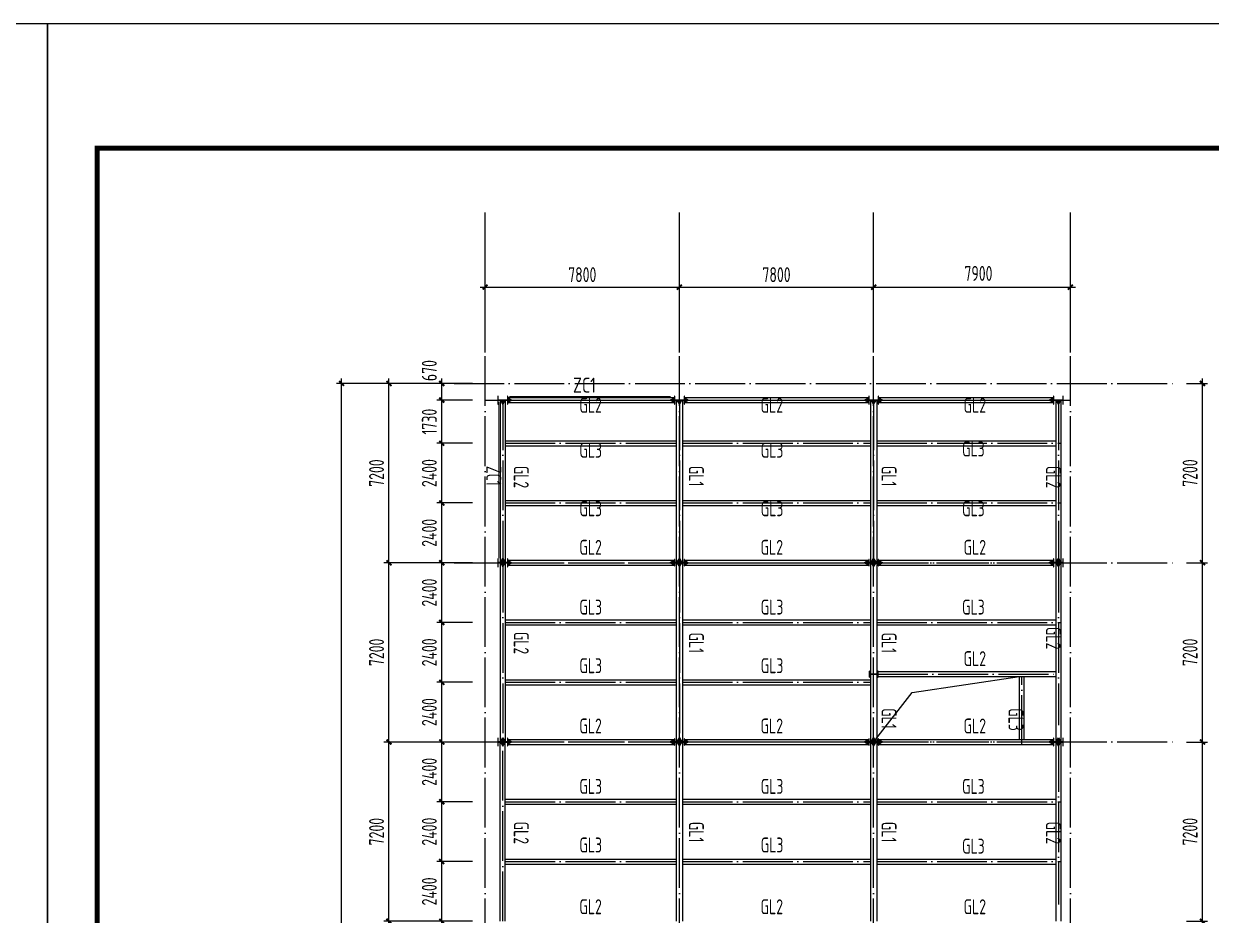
# Model space of a CAD drawing. Extents: x -32169 to 443031, y -120117 to 204739.
# Drawn here: x 215281 to 262960, y -7321 to 28483 of the extents above; entities that cross this region are included whole.
import ezdxf
from ezdxf.enums import TextEntityAlignment as Align

# ---------------------------------------------------------------- set-up
doc = ezdxf.new("R2010")
doc.units = 0
doc.header["$LTSCALE"] = 1000
for name, pattern in [('CONTINOUS', [0]), ('DASHED', [0.75, 0.5, -0.25]), ('DOTE', [2.42, 2, -0.2, 0.02, -0.2])]:
    doc.linetypes.add(name, pattern=pattern)
doc.layers.get('0').update_dxf_attribs({"linetype": 'CONTINUOUS'})
doc.layers.get('Defpoints').update_dxf_attribs({"linetype": 'CONTINUOUS'})
for name, color, linetype in [('_TCH_KEY', 7, 'CONTINUOUS'), ('AXIS', 3, 'CONTINUOUS'), ('BEAM', 4, 'DASHED'), ('DIM', 3, 'CONTINUOUS'), ('DOTE', 1, 'CONTINUOUS'), ('PUB_DIM', 3, 'CONTINUOUS'), ('PUB_TITLE', 3, 'CONTINUOUS'), ('TEXT', 7, 'CONTINUOUS'), ('支撑杆件', 2, 'CONTINUOUS'), ('梁', 4, 'CONTINUOUS'), ('钢柱', 2, 'CONTINUOUS')]:
    doc.layers.add(name, color=color, linetype=linetype)
doc.styles.add('TSSD_Dimension', font='Tssdeng.shx', dxfattribs={"width": 0.7, "bigfont": 'hztxt.shx'})
doc.styles.add('TSSD_Rein', font='Tssdeng.shx', dxfattribs={"width": 0.7, "bigfont": 'hztxt.shx'})
doc.dimstyles.new('TSSD_200_200', dxfattribs={"dimtxt": 600, "dimasz": 200, "dimexe": 200, "dimexo": 500, "dimgap": 200, "dimtad": 1, "dimdec": 0, "dimzin": 0, "dimdsep": 46, "dimtxsty": 'TSSD_Dimension', "dimblk": 'ARCHTICK', "dimblk1": 'ARCHTICK', "dimblk2": 'ARCHTICK', "dimcen": 0, "dimdle": 200, "dimclrt": 7, "dimadec": 0, "dimazin": 0, "dimtfac": 1, "dimtdec": 0, "dimtix": 1, "dimtmove": 2, "dimatfit": 3, "dimfxl": 1, "dimtolj": 1, "dimtzin": 0, "dimarcsym": 0})

# ---------------------------------------------------------------- blocks, each defined once
blk = doc.blocks.new('_ArchTick')
at = {"color": 0, "linetype": 'ByBlock', "const_width": 0.4}
blk.add_lwpolyline([(-0.5, -0.5), (0.5, 0.5)], dxfattribs=at)
blk = doc.blocks.new('*D532')
at = {"layer": 'Defpoints', "color": 0}
for p in [(241605, 17906), (233805, 15277), (241605, 15277)]:
    blk.add_point(p, dxfattribs=at)
at = {"layer": 'DIM', "color": 0, "lineweight": -2}
for p, q in [((233605, 17906), (241805, 17906)), ((233805, 15777), (233805, 18106)), ((241605, 15777), (241605, 18106))]:
    blk.add_line(p, q, dxfattribs=at)
at = {"layer": 'DIM', "color": 0, "lineweight": -2, "xscale": 200, "yscale": 200, "zscale": 200, "rotation": 180}
blk.add_blockref('_ArchTick', (233805, 17906), dxfattribs=at)
at = {"layer": 'DIM', "color": 0, "lineweight": -2, "xscale": 200, "yscale": 200, "zscale": 200}
blk.add_blockref('_ArchTick', (241605, 17906), dxfattribs=at)
at = {"layer": 'DIM', "color": 7, "insert": (237705, 18406), "char_height": 600, "attachment_point": 5, "style": 'TSSD_Dimension'}
blk.add_mtext('\\A1;7800', dxfattribs=at)
blk = doc.blocks.new('*D533')
at = {"layer": 'Defpoints', "color": 0}
for p in [(249405, 17906), (241605, 15277), (249405, 15277)]:
    blk.add_point(p, dxfattribs=at)
at = {"layer": 'DIM', "color": 0, "lineweight": -2}
for p, q in [((241405, 17906), (249605, 17906)), ((241605, 15777), (241605, 18106)), ((249405, 15777), (249405, 18106))]:
    blk.add_line(p, q, dxfattribs=at)
at = {"layer": 'DIM', "color": 0, "lineweight": -2, "xscale": 200, "yscale": 200, "zscale": 200, "rotation": 180}
blk.add_blockref('_ArchTick', (241605, 17906), dxfattribs=at)
at = {"layer": 'DIM', "color": 0, "lineweight": -2, "xscale": 200, "yscale": 200, "zscale": 200}
blk.add_blockref('_ArchTick', (249405, 17906), dxfattribs=at)
at = {"layer": 'DIM', "color": 7, "insert": (245505, 18406), "char_height": 600, "attachment_point": 5, "style": 'TSSD_Dimension'}
blk.add_mtext('\\A1;7800', dxfattribs=at)
blk = doc.blocks.new('*D534')
at = {"layer": 'Defpoints', "color": 0}
for p in [(257305, 17906), (249405, 15277), (257305, 15277)]:
    blk.add_point(p, dxfattribs=at)
at = {"layer": 'DIM', "color": 0, "lineweight": -2}
for p, q in [((249205, 17906), (257505, 17906)), ((249405, 15777), (249405, 18106)), ((257305, 15777), (257305, 18106))]:
    blk.add_line(p, q, dxfattribs=at)
at = {"layer": 'DIM', "color": 0, "lineweight": -2, "xscale": 200, "yscale": 200, "zscale": 200, "rotation": 180}
blk.add_blockref('_ArchTick', (249405, 17906), dxfattribs=at)
at = {"layer": 'DIM', "color": 0, "lineweight": -2, "xscale": 200, "yscale": 200, "zscale": 200}
blk.add_blockref('_ArchTick', (257305, 17906), dxfattribs=at)
at = {"layer": 'DIM', "color": 7, "insert": (253613, 18456), "char_height": 600, "attachment_point": 5, "style": 'TSSD_Dimension'}
blk.add_mtext('\\A1;7900', dxfattribs=at)
blk = doc.blocks.new('*D546')
at = {"layer": 'Defpoints', "color": 0}
for p in [(229945, -363), (232565, -363), (232565, -7563)]:
    blk.add_point(p, dxfattribs=at)
at = {"layer": 'DIM', "color": 0, "lineweight": -2}
for p, q in [((232065, -363), (229745, -363)), ((229945, -7763), (229945, -163)), ((232065, -7563), (229745, -7563))]:
    blk.add_line(p, q, dxfattribs=at)
at = {"layer": 'DIM', "color": 0, "lineweight": -2, "xscale": 200, "yscale": 200, "zscale": 200}
for p, rotation in [((229945, -363), 90), ((229945, -7563), 270)]:
    blk.add_blockref('_ArchTick', p, dxfattribs=dict(at, rotation=rotation))
at = {"layer": 'DIM', "color": 7, "insert": (229445, -3963), "char_height": 600, "attachment_point": 5, "rotation": 90, "style": 'TSSD_Dimension'}
blk.add_mtext('\\A1;7200', dxfattribs=at)
blk = doc.blocks.new('*D547')
at = {"layer": 'Defpoints', "color": 0}
for p in [(229945, 6837), (232565, 6837), (232565, -363)]:
    blk.add_point(p, dxfattribs=at)
at = {"layer": 'DIM', "color": 0, "lineweight": -2}
for p, q in [((232065, 6837), (229745, 6837)), ((229945, -563), (229945, 7037)), ((232065, -363), (229745, -363))]:
    blk.add_line(p, q, dxfattribs=at)
at = {"layer": 'DIM', "color": 0, "lineweight": -2, "xscale": 200, "yscale": 200, "zscale": 200}
for p, rotation in [((229945, 6837), 90), ((229945, -363), 270)]:
    blk.add_blockref('_ArchTick', p, dxfattribs=dict(at, rotation=rotation))
at = {"layer": 'DIM', "color": 7, "insert": (229445, 3237), "char_height": 600, "attachment_point": 5, "rotation": 90, "style": 'TSSD_Dimension'}
blk.add_mtext('\\A1;7200', dxfattribs=at)
blk = doc.blocks.new('*D548')
at = {"layer": 'Defpoints', "color": 0}
for p in [(229945, 14037), (232565, 14037), (232565, 6837)]:
    blk.add_point(p, dxfattribs=at)
at = {"layer": 'DIM', "color": 0, "lineweight": -2}
for p, q in [((232065, 14037), (229745, 14037)), ((229945, 6637), (229945, 14237)), ((232065, 6837), (229745, 6837))]:
    blk.add_line(p, q, dxfattribs=at)
at = {"layer": 'DIM', "color": 0, "lineweight": -2, "xscale": 200, "yscale": 200, "zscale": 200}
for p, rotation in [((229945, 14037), 90), ((229945, 6837), 270)]:
    blk.add_blockref('_ArchTick', p, dxfattribs=dict(at, rotation=rotation))
at = {"layer": 'DIM', "color": 7, "insert": (229445, 10437), "char_height": 600, "attachment_point": 5, "rotation": 90, "style": 'TSSD_Dimension'}
blk.add_mtext('\\A1;7200', dxfattribs=at)
blk = doc.blocks.new('*D561')
at = {"layer": 'Defpoints', "color": 0}
for p in [(261469, -363), (262610, -363), (261469, -7563)]:
    blk.add_point(p, dxfattribs=at)
at = {"layer": 'DIM', "color": 0, "lineweight": -2}
for p, q in [((261969, -363), (262810, -363)), ((262610, -7763), (262610, -163)), ((261969, -7563), (262810, -7563))]:
    blk.add_line(p, q, dxfattribs=at)
at = {"layer": 'DIM', "color": 0, "lineweight": -2, "xscale": 200, "yscale": 200, "zscale": 200}
for p, rotation in [((262610, -363), 90), ((262610, -7563), 270)]:
    blk.add_blockref('_ArchTick', p, dxfattribs=dict(at, rotation=rotation))
at = {"layer": 'DIM', "color": 7, "insert": (262110, -3963), "char_height": 600, "attachment_point": 5, "rotation": 90, "style": 'TSSD_Dimension'}
blk.add_mtext('\\A1;7200', dxfattribs=at)
blk = doc.blocks.new('*D562')
at = {"layer": 'Defpoints', "color": 0}
for p in [(261469, 6837), (262610, 6837), (261469, -363)]:
    blk.add_point(p, dxfattribs=at)
at = {"layer": 'DIM', "color": 0, "lineweight": -2}
for p, q in [((261969, 6837), (262810, 6837)), ((262610, -563), (262610, 7037)), ((261969, -363), (262810, -363))]:
    blk.add_line(p, q, dxfattribs=at)
at = {"layer": 'DIM', "color": 0, "lineweight": -2, "xscale": 200, "yscale": 200, "zscale": 200}
for p, rotation in [((262610, 6837), 90), ((262610, -363), 270)]:
    blk.add_blockref('_ArchTick', p, dxfattribs=dict(at, rotation=rotation))
at = {"layer": 'DIM', "color": 7, "insert": (262110, 3237), "char_height": 600, "attachment_point": 5, "rotation": 90, "style": 'TSSD_Dimension'}
blk.add_mtext('\\A1;7200', dxfattribs=at)
blk = doc.blocks.new('*D563')
at = {"layer": 'Defpoints', "color": 0}
for p in [(261469, 14037), (262610, 14037), (261469, 6837)]:
    blk.add_point(p, dxfattribs=at)
at = {"layer": 'DIM', "color": 0, "lineweight": -2}
for p, q in [((261969, 14037), (262810, 14037)), ((262610, 6637), (262610, 14237)), ((261969, 6837), (262810, 6837))]:
    blk.add_line(p, q, dxfattribs=at)
at = {"layer": 'DIM', "color": 0, "lineweight": -2, "xscale": 200, "yscale": 200, "zscale": 200}
for p, rotation in [((262610, 14037), 90), ((262610, 6837), 270)]:
    blk.add_blockref('_ArchTick', p, dxfattribs=dict(at, rotation=rotation))
at = {"layer": 'DIM', "color": 7, "insert": (262110, 10437), "char_height": 600, "attachment_point": 5, "rotation": 90, "style": 'TSSD_Dimension'}
blk.add_mtext('\\A1;7200', dxfattribs=at)
blk = doc.blocks.new('*D565')
at = {"layer": 'Defpoints', "color": 0}
for p in [(228041, 14037), (231965, 14037), (231965, -93963)]:
    blk.add_point(p, dxfattribs=at)
at = {"layer": 'DIM', "color": 0, "lineweight": -2}
for p, q in [((231465, 14037), (227841, 14037)), ((228041, -94163), (228041, 14237)), ((231465, -93963), (227841, -93963))]:
    blk.add_line(p, q, dxfattribs=at)
at = {"layer": 'DIM', "color": 0, "lineweight": -2, "xscale": 200, "yscale": 200, "zscale": 200}
for p, rotation in [((228041, 14037), 90), ((228041, -93963), 270)]:
    blk.add_blockref('_ArchTick', p, dxfattribs=dict(at, rotation=rotation))
at = {"layer": 'DIM', "color": 7, "insert": (227541, -39963), "char_height": 600, "attachment_point": 5, "rotation": 90, "style": 'TSSD_Dimension'}
blk.add_mtext('\\A1;108000', dxfattribs=at)
blk = doc.blocks.new('刚接')
at = {"layer": 'BEAM', "linetype": 'CONTINOUS'}
h = blk.add_hatch(color=256, dxfattribs=at)
h.paths.add_polyline_path([(195, 0), (0, 0), (0, 112)])
h.paths.add_polyline_path([(0, 0), (195, 0), (0, -112)])
blk.add_lwpolyline([(195, 0), (0, -112), (0, 112)], close=True, dxfattribs=at)
blk = doc.blocks.new('*D970')
at = {"layer": 'Defpoints', "color": 0}
for p in [(232065, -363), (233805, -363), (233805, -2763)]:
    blk.add_point(p, dxfattribs=at)
at = {"layer": 'DIM', "color": 0, "lineweight": -2}
for p, q in [((233305, -363), (231865, -363)), ((232065, -2963), (232065, -163)), ((233305, -2763), (231865, -2763))]:
    blk.add_line(p, q, dxfattribs=at)
at = {"layer": 'DIM', "color": 0, "lineweight": -2, "xscale": 200, "yscale": 200, "zscale": 200}
for p, rotation in [((232065, -363), 90), ((232065, -2763), 270)]:
    blk.add_blockref('_ArchTick', p, dxfattribs=dict(at, rotation=rotation))
at = {"layer": 'DIM', "color": 7, "insert": (231565, -1563), "char_height": 600, "attachment_point": 5, "rotation": 90, "style": 'TSSD_Dimension'}
blk.add_mtext('\\A1;2400', dxfattribs=at)
blk = doc.blocks.new('*D971')
at = {"layer": 'Defpoints', "color": 0}
for p in [(232065, 6837), (233805, 6837), (233805, 4437)]:
    blk.add_point(p, dxfattribs=at)
at = {"layer": 'DIM', "color": 0, "lineweight": -2}
for p, q in [((233305, 6837), (231865, 6837)), ((232065, 4237), (232065, 7037)), ((233305, 4437), (231865, 4437))]:
    blk.add_line(p, q, dxfattribs=at)
at = {"layer": 'DIM', "color": 0, "lineweight": -2, "xscale": 200, "yscale": 200, "zscale": 200}
for p, rotation in [((232065, 6837), 90), ((232065, 4437), 270)]:
    blk.add_blockref('_ArchTick', p, dxfattribs=dict(at, rotation=rotation))
at = {"layer": 'DIM', "color": 7, "insert": (231565, 5637), "char_height": 600, "attachment_point": 5, "rotation": 90, "style": 'TSSD_Dimension'}
blk.add_mtext('\\A1;2400', dxfattribs=at)
blk = doc.blocks.new('*D972')
at = {"layer": 'Defpoints', "color": 0}
for p in [(232065, 14037), (233805, 14037), (233805, 13367)]:
    blk.add_point(p, dxfattribs=at)
at = {"layer": 'DIM', "color": 0, "lineweight": -2}
for p, q in [((233305, 14037), (231865, 14037)), ((232065, 13167), (232065, 14237)), ((233305, 13367), (231865, 13367))]:
    blk.add_line(p, q, dxfattribs=at)
at = {"layer": 'DIM', "color": 0, "lineweight": -2, "xscale": 200, "yscale": 200, "zscale": 200}
for p, rotation in [((232065, 14037), 90), ((232065, 13367), 270)]:
    blk.add_blockref('_ArchTick', p, dxfattribs=dict(at, rotation=rotation))
at = {"layer": 'DIM', "color": 7, "insert": (231565, 14554), "char_height": 600, "attachment_point": 5, "rotation": 90, "style": 'TSSD_Dimension'}
blk.add_mtext('\\A1;670', dxfattribs=at)
blk = doc.blocks.new('*D973')
at = {"layer": 'Defpoints', "color": 0}
for p in [(232065, 13367), (233805, 13367), (233805, 11637)]:
    blk.add_point(p, dxfattribs=at)
at = {"layer": 'DIM', "color": 0, "lineweight": -2}
for p, q in [((233305, 13367), (231865, 13367)), ((232065, 11437), (232065, 13567)), ((233305, 11637), (231865, 11637))]:
    blk.add_line(p, q, dxfattribs=at)
at = {"layer": 'DIM', "color": 0, "lineweight": -2, "xscale": 200, "yscale": 200, "zscale": 200}
for p, rotation in [((232065, 13367), 90), ((232065, 11637), 270)]:
    blk.add_blockref('_ArchTick', p, dxfattribs=dict(at, rotation=rotation))
at = {"layer": 'DIM', "color": 7, "insert": (231565, 12502), "char_height": 600, "attachment_point": 5, "rotation": 90, "style": 'TSSD_Dimension'}
blk.add_mtext('\\A1;1730', dxfattribs=at)
blk = doc.blocks.new('*D974')
at = {"layer": 'Defpoints', "color": 0}
for p in [(232065, 11637), (233805, 11637), (233805, 9237)]:
    blk.add_point(p, dxfattribs=at)
at = {"layer": 'DIM', "color": 0, "lineweight": -2}
for p, q in [((233305, 11637), (231865, 11637)), ((232065, 9037), (232065, 11837)), ((233305, 9237), (231865, 9237))]:
    blk.add_line(p, q, dxfattribs=at)
at = {"layer": 'DIM', "color": 0, "lineweight": -2, "xscale": 200, "yscale": 200, "zscale": 200}
for p, rotation in [((232065, 11637), 90), ((232065, 9237), 270)]:
    blk.add_blockref('_ArchTick', p, dxfattribs=dict(at, rotation=rotation))
at = {"layer": 'DIM', "color": 7, "insert": (231565, 10437), "char_height": 600, "attachment_point": 5, "rotation": 90, "style": 'TSSD_Dimension'}
blk.add_mtext('\\A1;2400', dxfattribs=at)
blk = doc.blocks.new('*D975')
at = {"layer": 'Defpoints', "color": 0}
for p in [(232065, 9237), (233805, 9237), (233805, 6837)]:
    blk.add_point(p, dxfattribs=at)
at = {"layer": 'DIM', "color": 0, "lineweight": -2}
for p, q in [((233305, 9237), (231865, 9237)), ((232065, 6637), (232065, 9437)), ((233305, 6837), (231865, 6837))]:
    blk.add_line(p, q, dxfattribs=at)
at = {"layer": 'DIM', "color": 0, "lineweight": -2, "xscale": 200, "yscale": 200, "zscale": 200}
for p, rotation in [((232065, 9237), 90), ((232065, 6837), 270)]:
    blk.add_blockref('_ArchTick', p, dxfattribs=dict(at, rotation=rotation))
at = {"layer": 'DIM', "color": 7, "insert": (231565, 8037), "char_height": 600, "attachment_point": 5, "rotation": 90, "style": 'TSSD_Dimension'}
blk.add_mtext('\\A1;2400', dxfattribs=at)
blk = doc.blocks.new('*D976')
at = {"layer": 'Defpoints', "color": 0}
for p in [(232065, 4437), (233805, 4437), (233805, 2037)]:
    blk.add_point(p, dxfattribs=at)
at = {"layer": 'DIM', "color": 0, "lineweight": -2}
for p, q in [((233305, 4437), (231865, 4437)), ((232065, 1837), (232065, 4637)), ((233305, 2037), (231865, 2037))]:
    blk.add_line(p, q, dxfattribs=at)
at = {"layer": 'DIM', "color": 0, "lineweight": -2, "xscale": 200, "yscale": 200, "zscale": 200}
for p, rotation in [((232065, 4437), 90), ((232065, 2037), 270)]:
    blk.add_blockref('_ArchTick', p, dxfattribs=dict(at, rotation=rotation))
at = {"layer": 'DIM', "color": 7, "insert": (231565, 3237), "char_height": 600, "attachment_point": 5, "rotation": 90, "style": 'TSSD_Dimension'}
blk.add_mtext('\\A1;2400', dxfattribs=at)
blk = doc.blocks.new('*D977')
at = {"layer": 'Defpoints', "color": 0}
for p in [(232065, 2037), (233805, 2037), (233805, -363)]:
    blk.add_point(p, dxfattribs=at)
at = {"layer": 'DIM', "color": 0, "lineweight": -2}
for p, q in [((233305, 2037), (231865, 2037)), ((232065, -563), (232065, 2237)), ((233305, -363), (231865, -363))]:
    blk.add_line(p, q, dxfattribs=at)
at = {"layer": 'DIM', "color": 0, "lineweight": -2, "xscale": 200, "yscale": 200, "zscale": 200}
for p, rotation in [((232065, 2037), 90), ((232065, -363), 270)]:
    blk.add_blockref('_ArchTick', p, dxfattribs=dict(at, rotation=rotation))
at = {"layer": 'DIM', "color": 7, "insert": (231565, 837), "char_height": 600, "attachment_point": 5, "rotation": 90, "style": 'TSSD_Dimension'}
blk.add_mtext('\\A1;2400', dxfattribs=at)
blk = doc.blocks.new('*D978')
at = {"layer": 'Defpoints', "color": 0}
for p in [(232065, -2763), (233805, -2763), (233805, -5163)]:
    blk.add_point(p, dxfattribs=at)
at = {"layer": 'DIM', "color": 0, "lineweight": -2}
for p, q in [((233305, -2763), (231865, -2763)), ((232065, -5363), (232065, -2563)), ((233305, -5163), (231865, -5163))]:
    blk.add_line(p, q, dxfattribs=at)
at = {"layer": 'DIM', "color": 0, "lineweight": -2, "xscale": 200, "yscale": 200, "zscale": 200}
for p, rotation in [((232065, -2763), 90), ((232065, -5163), 270)]:
    blk.add_blockref('_ArchTick', p, dxfattribs=dict(at, rotation=rotation))
at = {"layer": 'DIM', "color": 7, "insert": (231565, -3963), "char_height": 600, "attachment_point": 5, "rotation": 90, "style": 'TSSD_Dimension'}
blk.add_mtext('\\A1;2400', dxfattribs=at)
blk = doc.blocks.new('*D979')
at = {"layer": 'Defpoints', "color": 0}
for p in [(232065, -5163), (233805, -5163), (233805, -7563)]:
    blk.add_point(p, dxfattribs=at)
at = {"layer": 'DIM', "color": 0, "lineweight": -2}
for p, q in [((233305, -5163), (231865, -5163)), ((232065, -7763), (232065, -4963)), ((233305, -7563), (231865, -7563))]:
    blk.add_line(p, q, dxfattribs=at)
at = {"layer": 'DIM', "color": 0, "lineweight": -2, "xscale": 200, "yscale": 200, "zscale": 200}
for p, rotation in [((232065, -5163), 90), ((232065, -7563), 270)]:
    blk.add_blockref('_ArchTick', p, dxfattribs=dict(at, rotation=rotation))
at = {"layer": 'DIM', "color": 7, "insert": (231565, -6363), "char_height": 600, "attachment_point": 5, "rotation": 90, "style": 'TSSD_Dimension'}
blk.add_mtext('\\A1;2400', dxfattribs=at)
blk = doc.blocks.new('A$C13C6438E')
at = {"layer": 'TEXT', "style": 'TSSD_Dimension', "width": 0.8}
blk.add_text('ZC1', height=600, dxfattribs=at).set_placement((-1842, -719))

msp = doc.modelspace()

# ---------------------------------------------------------------- linework, layer by layer
at = {"layer": '_TCH_KEY'}
msp.add_line((234715.24457, 13367.3647), (241405.24457, 13367.3647), dxfattribs=at)
at = {"layer": 'AXIS'}
for p, q in [((233805.24457, 15277.3647), (233805.24457, 20906.3941)), ((241605.24457, 15277.3647), (241605.24457, 20906.3941)), ((249405.24457, 15277.3647), (249405.24457, 20906.3941)), ((257305.24457, 15277.3647), (257305.24457, 20906.3941))]:
    msp.add_line(p, q, dxfattribs=at)
at = {"layer": 'DOTE', "linetype": 'DOTE'}
for p, q in [((233805.24457, -95762.90283), (233805.24457, 15277.3647)), ((241605.24457, -95762.90283), (241605.24457, 15277.3647)), ((249405.24457, -95762.90283), (249405.24457, 15277.3647)), ((257305.24457, -95762.90283), (257305.24457, 15277.3647)), ((232565.24457, 14037.3647), (261469.06221, 14037.3647)), ((233805.24457, 13367.3647), (257305.24457, 13367.3647)), ((234515.24457, 13363.3647), (234515.24457, 6841.3647)), ((234715.24457, 13367.3647), (241405.24457, 13367.3647)), ((241605.24457, 13363.3647), (241605.24457, 6841.3647)), ((241805.24457, 13367.3647), (249205.24457, 13367.3647)), ((249405.24457, 13363.3647), (249405.24457, 6841.3647)), ((249605.24457, 13367.3647), (256620.70192, 13367.3647)), ((256820.70192, 13363.3647), (256820.70192, 6841.3647)), ((234615.24457, 11637.3647), (241475.24457, 11637.3647)), ((241735.24457, 11637.3647), (249275.24457, 11637.3647)), ((249535.24457, 11637.3647), (256920.70192, 11637.3647)), ((234615.24457, 9237.3647), (241475.24457, 9237.3647)), ((241735.24457, 9237.3647), (249275.24457, 9237.3647)), ((249535.24457, 9237.3647), (256920.70192, 9237.3647)), ((232565.24457, 6837.3647), (261469.06221, 6837.3647)), ((234515.24457, 6833.3647), (234515.24457, -358.6353)), ((234715.24457, 6837.3647), (241405.24457, 6837.3647)), ((241605.24457, 6833.3647), (241605.24457, -358.6353)), ((241805.24457, 6837.3647), (249205.24457, 6837.3647)), ((249605.24457, 6837.3647), (256620.70192, 6837.3647)), ((256820.70192, 6833.3647), (256820.70192, 311.3647)), ((234615.24457, 4437.3647), (241475.24457, 4437.3647)), ((241735.24457, 4437.3647), (249275.24457, 4437.3647)), ((249535.24457, 4437.3647), (256920.70192, 4437.3647)), ((234615.24457, 2037.3647), (241475.24457, 2037.3647)), ((241735.24457, 2037.3647), (249275.24457, 2037.3647)), ((249580.24457, 2362.36447), (256720.70192, 2362.36447)), ((255355.24457, -487.6353), (255355.24457, 2262.36447)), ((232565.24457, -362.6353), (261469.06221, -362.6353)), ((234515.24457, -7558.6353), (234515.24457, -366.6353)), ((234715.24457, -362.6353), (241405.24457, -362.6353)), ((241805.24457, -362.6353), (249205.24457, -362.6353)), ((249605.24457, -362.6353), (256620.70192, -362.6353)), ((256820.70192, -366.6353), (256820.70192, -6888.6353)), ((234615.24457, -2762.6353), (241475.24457, -2762.6353)), ((241735.24457, -2762.6353), (249275.24457, -2762.6353)), ((249535.24457, -2762.6353), (256920.70192, -2762.6353)), ((234615.24457, -5162.6353), (241475.24457, -5162.6353)), ((241735.24457, -5162.6353), (249275.24457, -5162.6353)), ((249535.24457, -5162.6353), (256920.70192, -5162.6353))]:
    msp.add_line(p, q, dxfattribs=at)
at = {"layer": 'PUB_TITLE'}
for points in [[(132230.54765, -120116.90179), (216230.54765, -120116.90179), (216230.54765, 28483.09821), (132230.54765, 28483.09821)], [(216230.54765, -120116.90179), (300230.54765, -120116.90179), (300230.54765, 28483.09821), (216230.54765, 28483.09821)]]:
    msp.add_lwpolyline(points, close=True, dxfattribs=at)
at = {"layer": 'PUB_TITLE', "const_width": 200}
msp.add_lwpolyline([(218230.54765, -118116.90179), (298230.54765, -118116.90179), (298230.54765, 23483.09821), (218230.54765, 23483.09821)], close=True, dxfattribs=at)
at = {"layer": 'TEXT'}
for p, q in [((250957.71611, 1624.89797), (255255.24457, 2262.36447)), ((249405.24457, -366.6353), (250957.71611, 1624.89797))]:
    msp.add_line(p, q, dxfattribs=at)
at = {"layer": '支撑杆件', "color": 6, "linetype": 'ByBlock', "const_width": 40}
for points in [[(234775.90141, 13515.28751), (241251.22335, 13515.28751)], [(234353.17183, 13287.83855), (234353.17183, 7010.58883)]]:
    msp.add_lwpolyline(points, dxfattribs=at)
at = {"layer": '梁'}
for p, q in [((234415.24457, 13363.3647), (234415.24457, 6841.3647)), ((234615.24457, 13363.3647), (234615.24457, 6841.3647)), ((234715.24457, 13467.3647), (241405.24457, 13467.3647)), ((241475.24457, 13371.3647), (241475.24457, 6841.3647)), ((241735.24457, 13371.3647), (241735.24457, 6841.3647)), ((241805.24457, 13467.3647), (249205.24457, 13467.3647)), ((249275.24457, 13371.3647), (249275.24457, 6841.3647)), ((249535.24457, 13371.3647), (249535.24457, 6841.3647)), ((249605.24457, 13467.3647), (256620.70192, 13467.3647)), ((256720.70192, 13363.3647), (256720.70192, 6841.3647)), ((256920.70192, 13363.3647), (256920.70192, 6841.3647)), ((234715.24457, 13267.3647), (241405.24457, 13267.3647)), ((241805.24457, 13267.3647), (249205.24457, 13267.3647)), ((249605.24457, 13267.3647), (256620.70192, 13267.3647)), ((234615.24457, 11737.3647), (241475.24457, 11737.3647)), ((234615.24457, 11537.3647), (241475.24457, 11537.3647)), ((241735.24457, 11737.3647), (249275.24457, 11737.3647)), ((241735.24457, 11537.3647), (249275.24457, 11537.3647)), ((249535.24457, 11737.3647), (256720.70192, 11737.3647)), ((249535.24457, 11537.3647), (256720.70192, 11537.3647)), ((234615.24457, 9337.3647), (241475.24457, 9337.3647)), ((234615.24457, 9137.3647), (241475.24457, 9137.3647)), ((241735.24457, 9337.3647), (249275.24457, 9337.3647)), ((241735.24457, 9137.3647), (249275.24457, 9137.3647)), ((249535.24457, 9337.3647), (256720.70192, 9337.3647)), ((249535.24457, 9137.3647), (256720.70192, 9137.3647)), ((234415.24457, 6833.3647), (234415.24457, -358.6353)), ((234615.24457, 6833.3647), (234615.24457, -358.6353)), ((234715.24457, 6937.3647), (241405.24457, 6937.3647)), ((234715.24457, 6737.3647), (241405.24457, 6737.3647)), ((241475.24457, 6833.3647), (241475.24457, -358.6353)), ((241735.24457, 6833.3647), (241735.24457, -358.6353)), ((241805.24457, 6937.3647), (249205.24457, 6937.3647)), ((241805.24457, 6737.3647), (249205.24457, 6737.3647)), ((249275.24457, 6833.3647), (249275.24457, 2366.36447)), ((249535.24457, 6833.3647), (249535.24457, 2366.36447)), ((249605.24457, 6937.3647), (256620.70192, 6937.3647)), ((249605.24457, 6737.3647), (256620.70192, 6737.3647)), ((256720.70192, 6833.3647), (256720.70192, -358.6353)), ((256920.70192, 6833.3647), (256920.70192, -358.6353)), ((234615.24457, 4537.3647), (241475.24457, 4537.3647)), ((234615.24457, 4337.3647), (241475.24457, 4337.3647)), ((241735.24457, 4537.3647), (249275.24457, 4537.3647)), ((241735.24457, 4337.3647), (249275.24457, 4337.3647)), ((249535.24457, 4537.3647), (256720.70192, 4537.3647)), ((249535.24457, 4337.3647), (256720.70192, 4337.3647)), ((249580.24457, 2462.36447), (256720.70192, 2462.36447)), ((234615.24457, 2137.3647), (241475.24457, 2137.3647)), ((234615.24457, 1937.3647), (241475.24457, 1937.3647)), ((241735.24457, 2137.3647), (249275.24457, 2137.3647)), ((241735.24457, 1937.3647), (249275.24457, 1937.3647)), ((249275.24457, 2358.36447), (249275.24457, -358.6353)), ((249535.24457, 2358.36447), (249535.24457, -358.6353)), ((249580.24457, 2262.36447), (256720.70192, 2262.36447)), ((255255.24457, -262.6353), (255255.24457, 2262.36447)), ((255455.24457, -262.6353), (255455.24457, 2262.36447)), ((234415.24457, -7558.6353), (234415.24457, -366.6353)), ((234615.24457, -7558.6353), (234615.24457, -366.6353)), ((234715.24457, -262.6353), (241405.24457, -262.6353)), ((234715.24457, -462.6353), (241405.24457, -462.6353)), ((241475.24457, -366.6353), (241475.24457, -7558.6353)), ((241735.24457, -366.6353), (241735.24457, -7558.6353)), ((241805.24457, -262.6353), (249205.24457, -262.6353)), ((241805.24457, -462.6353), (249205.24457, -462.6353)), ((249275.24457, -366.6353), (249275.24457, -7558.6353)), ((249535.24457, -366.6353), (249535.24457, -7558.6353)), ((249605.24457, -262.6353), (256620.70192, -262.6353)), ((249605.24457, -462.6353), (256620.70192, -462.6353)), ((256720.70192, -366.6353), (256720.70192, -7558.6353)), ((256920.70192, -366.6353), (256920.70192, -7558.6353)), ((234615.24457, -2662.6353), (241475.24457, -2662.6353)), ((241735.24457, -2662.6353), (249275.24457, -2662.6353)), ((249535.24457, -2662.6353), (256720.70192, -2662.6353)), ((234615.24457, -2862.6353), (241475.24457, -2862.6353)), ((241735.24457, -2862.6353), (249275.24457, -2862.6353)), ((249535.24457, -2862.6353), (256720.70192, -2862.6353)), ((234615.24457, -5062.6353), (241475.24457, -5062.6353)), ((241735.24457, -5062.6353), (249275.24457, -5062.6353)), ((249535.24457, -5062.6353), (256720.70192, -5062.6353)), ((234615.24457, -5262.6353), (241475.24457, -5262.6353)), ((241735.24457, -5262.6353), (249275.24457, -5262.6353)), ((249535.24457, -5262.6353), (256720.70192, -5262.6353))]:
    msp.add_line(p, q, dxfattribs=at)
at = {"layer": '钢柱'}
for points in [[(234715.24457, 13207.3647), (234715.24457, 13527.3647), (234701.24457, 13527.3647), (234701.24457, 13371.3647), (234329.24457, 13371.3647), (234329.24457, 13527.3647), (234315.24457, 13527.3647), (234315.24457, 13207.3647), (234329.24457, 13207.3647), (234329.24457, 13363.3647), (234701.24457, 13363.3647), (234701.24457, 13207.3647)], [(241805.24457, 13207.3647), (241805.24457, 13527.3647), (241791.24457, 13527.3647), (241791.24457, 13371.3647), (241419.24457, 13371.3647), (241419.24457, 13527.3647), (241405.24457, 13527.3647), (241405.24457, 13207.3647), (241419.24457, 13207.3647), (241419.24457, 13363.3647), (241791.24457, 13363.3647), (241791.24457, 13207.3647)], [(249605.24457, 13207.3647), (249605.24457, 13527.3647), (249591.24457, 13527.3647), (249591.24457, 13371.3647), (249219.24457, 13371.3647), (249219.24457, 13527.3647), (249205.24457, 13527.3647), (249205.24457, 13207.3647), (249219.24457, 13207.3647), (249219.24457, 13363.3647), (249591.24457, 13363.3647), (249591.24457, 13207.3647)], [(257020.70192, 13207.3647), (257020.70192, 13527.3647), (257006.70192, 13527.3647), (257006.70192, 13371.3647), (256634.70192, 13371.3647), (256634.70192, 13527.3647), (256620.70192, 13527.3647), (256620.70192, 13207.3647), (256634.70192, 13207.3647), (256634.70192, 13363.3647), (257006.70192, 13363.3647), (257006.70192, 13207.3647)], [(234715.24457, 6677.3647), (234715.24457, 6997.3647), (234701.24457, 6997.3647), (234701.24457, 6841.3647), (234329.24457, 6841.3647), (234329.24457, 6997.3647), (234315.24457, 6997.3647), (234315.24457, 6677.3647), (234329.24457, 6677.3647), (234329.24457, 6833.3647), (234701.24457, 6833.3647), (234701.24457, 6677.3647)], [(241805.24457, 6712.3647), (241805.24457, 6962.3647), (241791.24457, 6962.3647), (241791.24457, 6841.3647), (241419.24457, 6841.3647), (241419.24457, 6962.3647), (241405.24457, 6962.3647), (241405.24457, 6712.3647), (241419.24457, 6712.3647), (241419.24457, 6833.3647), (241791.24457, 6833.3647), (241791.24457, 6712.3647)], [(249605.24457, 6712.3647), (249605.24457, 6962.3647), (249591.24457, 6962.3647), (249591.24457, 6841.3647), (249219.24457, 6841.3647), (249219.24457, 6962.3647), (249205.24457, 6962.3647), (249205.24457, 6712.3647), (249219.24457, 6712.3647), (249219.24457, 6833.3647), (249591.24457, 6833.3647), (249591.24457, 6712.3647)], [(257020.70192, 6677.3647), (257020.70192, 6997.3647), (257006.70192, 6997.3647), (257006.70192, 6841.3647), (256634.70192, 6841.3647), (256634.70192, 6997.3647), (256620.70192, 6997.3647), (256620.70192, 6677.3647), (256634.70192, 6677.3647), (256634.70192, 6833.3647), (257006.70192, 6833.3647), (257006.70192, 6677.3647)], [(249580.24457, 2237.36447), (249580.24457, 2487.36447), (249566.24457, 2487.36447), (249566.24457, 2366.36447), (249244.24457, 2366.36447), (249244.24457, 2487.36447), (249230.24457, 2487.36447), (249230.24457, 2237.36447), (249244.24457, 2237.36447), (249244.24457, 2358.36447), (249566.24457, 2358.36447), (249566.24457, 2237.36447)], [(234715.24457, -522.6353), (234715.24457, -202.6353), (234701.24457, -202.6353), (234701.24457, -358.6353), (234329.24457, -358.6353), (234329.24457, -202.6353), (234315.24457, -202.6353), (234315.24457, -522.6353), (234329.24457, -522.6353), (234329.24457, -366.6353), (234701.24457, -366.6353), (234701.24457, -522.6353)], [(241805.24457, -487.6353), (241805.24457, -237.6353), (241791.24457, -237.6353), (241791.24457, -358.6353), (241419.24457, -358.6353), (241419.24457, -237.6353), (241405.24457, -237.6353), (241405.24457, -487.6353), (241419.24457, -487.6353), (241419.24457, -366.6353), (241791.24457, -366.6353), (241791.24457, -487.6353)], [(249605.24457, -487.6353), (249605.24457, -237.6353), (249591.24457, -237.6353), (249591.24457, -358.6353), (249219.24457, -358.6353), (249219.24457, -237.6353), (249205.24457, -237.6353), (249205.24457, -487.6353), (249219.24457, -487.6353), (249219.24457, -366.6353), (249591.24457, -366.6353), (249591.24457, -487.6353)], [(257020.70192, -522.6353), (257020.70192, -202.6353), (257006.70192, -202.6353), (257006.70192, -358.6353), (256634.70192, -358.6353), (256634.70192, -202.6353), (256620.70192, -202.6353), (256620.70192, -522.6353), (256634.70192, -522.6353), (256634.70192, -366.6353), (257006.70192, -366.6353), (257006.70192, -522.6353)]]:
    msp.add_lwpolyline(points, close=True, dxfattribs=at)

# ---------------------------------------------------------------- block references
at = {"layer": 'PUB_DIM', "yscale": 0.8571399999782441, "zscale": 0.8571399999840642, "rotation": 90}
for p, xscale in [((234515.24457, 13363.3647), -0.857139999931678), ((241605.24457, 13363.3647), -0.857139999931678), ((249405.24457, 13363.3647), -0.857139999931678), ((256820.70192, 13363.3647), -0.857139999931678), ((234515.24457, 6841.3647), 0.857139999931678), ((234515.24457, 6833.3647), -0.857139999931678), ((241605.24457, 6841.3647), 0.857139999931678), ((241605.24457, 6833.3647), -0.857139999931678), ((249405.24457, 6841.3647), 0.857139999931678), ((249405.24457, 6833.3647), -0.857139999931678), ((256820.70192, 6841.3647), 0.857139999931678), ((256820.70192, 6833.3647), -0.857139999931678), ((234515.24457, -358.6353), 0.857139999931678), ((234515.24457, -366.6353), -0.857139999931678), ((241605.24457, -358.6353), 0.857139999931678), ((241605.24457, -366.6353), -0.857139999931678), ((249405.24457, -358.6353), 0.857139999931678), ((249405.24457, -366.6353), -0.857139999931678), ((256820.70192, -358.6353), 0.857139999931678), ((256820.70192, -366.6353), -0.857139999931678)]:
    msp.add_blockref('刚接', p, dxfattribs=dict(at, xscale=xscale))
at = {"layer": 'PUB_DIM', "yscale": 0.8571399999782441, "zscale": 0.8571399999840642}
for p, xscale in [((234715.24457, 13367.3647), 0.857139999931678), ((241405.24457, 13367.3647), -0.857139999931678), ((241805.24457, 13367.3647), 0.857139999931678), ((249205.24457, 13367.3647), -0.857139999931678), ((249605.24457, 13367.3647), 0.857139999931678), ((256620.70192, 13367.3647), -0.857139999931678), ((234715.24457, 6837.3647), 0.857139999931678), ((241405.24457, 6837.3647), -0.857139999931678), ((241805.24457, 6837.3647), 0.857139999931678), ((249205.24457, 6837.3647), -0.857139999931678), ((249605.24457, 6837.3647), 0.857139999931678), ((256620.70192, 6837.3647), -0.857139999931678), ((234715.24457, -362.6353), 0.857139999931678), ((241405.24457, -362.6353), -0.857139999931678), ((241805.24457, -362.6353), 0.857139999931678), ((249205.24457, -362.6353), -0.857139999931678), ((249605.24457, -362.6353), 0.857139999931678), ((256620.70192, -362.6353), -0.857139999931678)]:
    msp.add_blockref('刚接', p, dxfattribs=dict(at, xscale=xscale))
at = {"layer": 'TEXT'}
msp.add_blockref('A$C13C6438E', (239175.04746, 14386.68482), dxfattribs=at)

# ---------------------------------------------------------------- texts
at = {"layer": 'TEXT', "style": 'TSSD_Rein', "width": 0.7}
for s, p in [('GL2', (237590.10147, 12678.12483)), ('GL2', (244865.09963, 12678.12483)), ('GL2', (253016.2304, 12678.12483)), ('GL3', (237590.10147, 10876.72125)), ('GL3', (244870.47994, 10876.72125)), ('GL3', (252955.07913, 10924.18091)), ('GL3', (237590.10147, 8524.18091)), ('GL3', (244870.47994, 8524.18091)), ('GL3', (252955.07913, 8524.18091)), ('GL2', (237590.10147, 6975.38621)), ('GL2', (244865.09963, 6975.38621)), ('GL2', (253016.2304, 6975.38621)), ('GL3', (237590.10147, 4573.62542)), ('GL3', (244870.47994, 4573.62542)), ('GL3', (252955.07913, 4573.62542)), ('GL3', (237590.10147, 2221.08508)), ('GL3', (244870.47994, 2221.08508)), ('GL2', (253016.2304, 2506.29916)), ('GL2', (237590.10147, -199.26781)), ('GL2', (244865.09963, -199.26781)), ('GL2', (253016.2304, -199.26781)), ('GL3', (237590.10147, -2626.37458)), ('GL3', (244870.47994, -2626.37458)), ('GL3', (252955.07913, -2626.37458)), ('GL3', (237590.10147, -4978.91492)), ('GL3', (244870.47994, -4978.91492)), ('GL3', (252955.07913, -5026.37458)), ('GL2', (237590.10147, -7459.05227)), ('GL2', (244865.09963, -7459.05227)), ('GL2', (253016.2304, -7459.05227))]:
    msp.add_text(s, height=600, dxfattribs=at).set_placement(p, align=Align.BOTTOM_LEFT)
for s, p in [('ZC1', (233670.60091, 10730.70573)), ('GL2', (234776.46041, 10730.70573)), ('GL1', (241806.76265, 10730.70573)), ('GL1', (249542.79927, 10730.70573)), ('GL2', (256145.38245, 10730.70573)), ('GL2', (234776.46041, 4063.93121)), ('GL1', (241806.76265, 4034.04309)), ('GL1', (249542.79927, 4034.04309)), ('GL2', (256145.38245, 4260.35468)), ('GL1', (249542.79927, 994.9816)), ('GL3', (254637.91127, 994.9816)), ('GL2', (234776.46041, -3560.68465)), ('GL1', (241806.76265, -3565.64235)), ('GL1', (249542.79927, -3565.64235)), ('GL2', (256145.38245, -3560.68465))]:
    msp.add_text(s, height=600, rotation=270, dxfattribs=at).set_placement(p, align=Align.BOTTOM_LEFT)

# ---------------------------------------------------------------- dimensions: what is measured, and where the dimension line sits
at = {"layer": 'DIM'}
for p1, p2, distance, picture, middle in [((233805.24457, 15277.3647), (241605.24457, 15277.3647), 2629.0294, '*D532', (237705.24457, 18406.3941)), ((241605.24457, 15277.3647), (249405.24457, 15277.3647), 2629.0294, '*D533', (245505.24457, 18406.3941)), ((232565.24457, 6837.3647), (232565.24457, 14037.3647), 2620.03123, '*D548', (229445.21334, 10437.3647)), ((261469.06221, 6837.3647), (261469.06221, 14037.3647), -1141.39352, '*D563', (262110.45573, 10437.3647)), ((232565.24457, -362.6353), (232565.24457, 6837.3647), 2620.03123, '*D547', (229445.21334, 3237.3647)), ((261469.06221, -362.6353), (261469.06221, 6837.3647), -1141.39352, '*D562', (262110.45573, 3237.3647)), ((232565.24457, -7562.6353), (232565.24457, -362.6353), 2620.03123, '*D546', (229445.21334, -3962.6353)), ((261469.06221, -7562.6353), (261469.06221, -362.6353), -1141.39352, '*D561', (262110.45573, -3962.6353))]:
    dim = msp.add_aligned_dim(p1=p1, p2=p2, distance=distance, dimstyle='TSSD_200_200', dxfattribs=at)
    dim.commit()
    dim.dimension.update_dxf_attribs({"geometry": picture, "text_midpoint": middle})
for base, p1, p2, angle, picture, middle, dimtype in [((257305.24457, 17906.3941), (249405.24457, 15277.3647), (257305.24457, 15277.3647), 0, '*D534', (253613.24457, 18456.3941), 161), ((232065.24457, 14037.3647), (233805.24457, 13367.3647), (233805.24457, 14037.3647), 90, '*D972', (231565.24457, 14553.51855), 160)]:
    dim = msp.add_linear_dim(base=base, p1=p1, p2=p2, angle=angle, dimstyle='TSSD_200_200', dxfattribs=at)
    dim.commit()
    dim.dimension.update_dxf_attribs({"geometry": picture, "text_midpoint": middle, "dimtype": dimtype})
for base, p1, p2, picture, middle in [((228041.16625, 14037.3647), (231965.24457, -93962.6353), (231965.24457, 14037.3647), '*D565', (227541.16625, -39962.6353)), ((232065.24457, 13367.3647), (233805.24457, 11637.3647), (233805.24457, 13367.3647), '*D973', (231565.24457, 12502.3647)), ((232065.24457, 11637.3647), (233805.24457, 9237.3647), (233805.24457, 11637.3647), '*D974', (231565.24457, 10437.3647)), ((232065.24457, 9237.3647), (233805.24457, 6837.3647), (233805.24457, 9237.3647), '*D975', (231565.24457, 8037.3647)), ((232065.24457, 6837.3647), (233805.24457, 4437.3647), (233805.24457, 6837.3647), '*D971', (231565.24457, 5637.3647)), ((232065.24457, 4437.3647), (233805.24457, 2037.3647), (233805.24457, 4437.3647), '*D976', (231565.24457, 3237.3647)), ((232065.24457, 2037.3647), (233805.24457, -362.6353), (233805.24457, 2037.3647), '*D977', (231565.24457, 837.3647)), ((232065.24457, -362.6353), (233805.24457, -2762.6353), (233805.24457, -362.6353), '*D970', (231565.24457, -1562.6353)), ((232065.24457, -2762.6353), (233805.24457, -5162.6353), (233805.24457, -2762.6353), '*D978', (231565.24457, -3962.6353)), ((232065.24457, -5162.6353), (233805.24457, -7562.6353), (233805.24457, -5162.6353), '*D979', (231565.24457, -6362.6353))]:
    dim = msp.add_linear_dim(base=base, p1=p1, p2=p2, angle=90, dimstyle='TSSD_200_200', dxfattribs=at)
    dim.commit()
    dim.dimension.update_dxf_attribs({"geometry": picture, "text_midpoint": middle})

doc.saveas('drawing.dxf')
